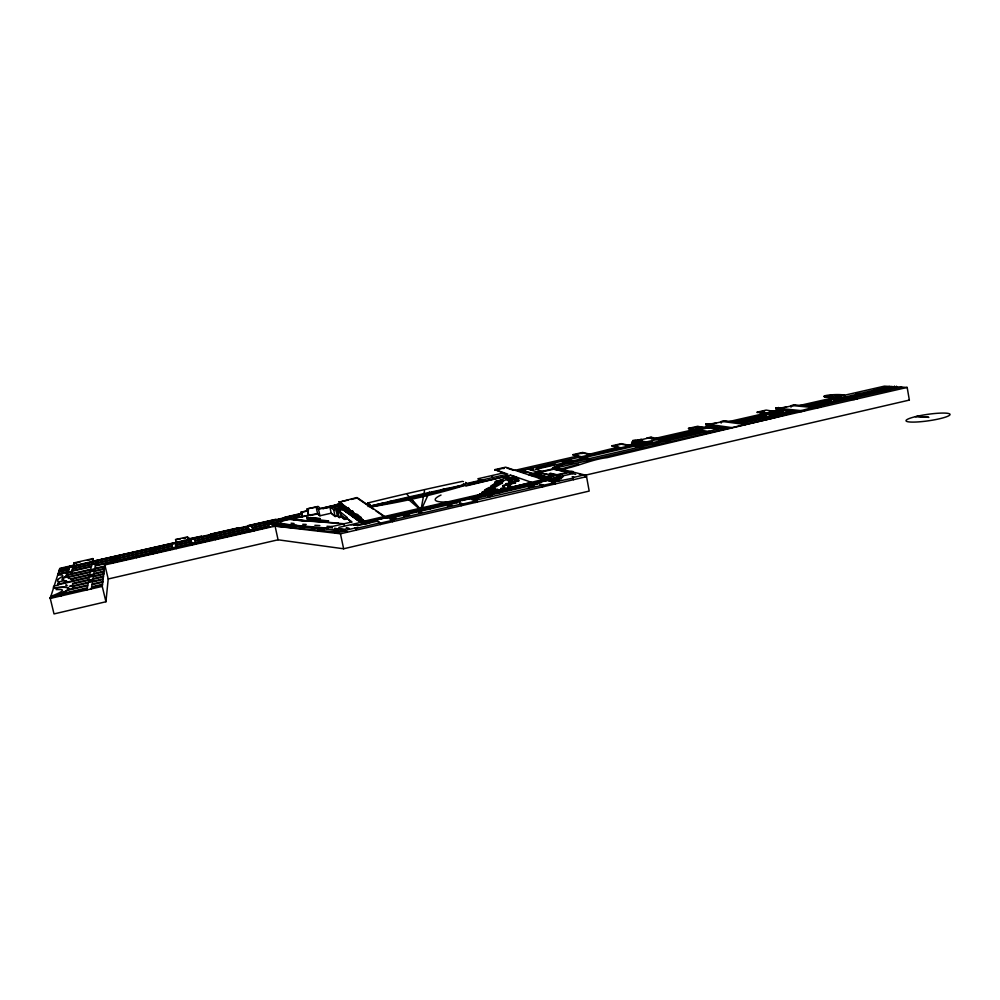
<?xml version="1.0" encoding="UTF-8"?>
<svg xmlns="http://www.w3.org/2000/svg" width="1000" height="1000" viewBox="0 0 1000 1000"><rect width="100%" height="100%" fill="white"/><g stroke="black" fill="none" stroke-linecap="round" stroke-linejoin="round"><path stroke-width="1.5" d="M68.85 571.95L72.438 572.575L72.688 573.65L71.85 572.725A30.475 4.225 -13.6 0 0 68.162 572.112M116.45 562.288L116.538 561.087M116.575 560.562L116.85 556.487M112.888 563.1L113.188 559.612M113.238 559.087L113.387 557.263M50.237 598.325L50.038 597.513L54.013 613.925L105.938 601.75L108.212 578.975L104.85 564.938L275.075 526.1L335.125 531.85L345.075 529.55L346.95 532.288L346.475 530.037L355.387 527.975L355.863 530.225M105.938 601.75L102.25 586.388L104.85 564.938M67.075 582.112L67.1 581.962A36.575 5.225 -13.8 0 0 66.762 581.25A34.688 4.95 -13.8 0 0 65.688 580.788A15.175 2.175 -13.7 0 0 64.912 580.675L62.975 579.938A35.562 5.088 -13.4 0 1 62.875 578.725L63.012 578.538M66.475 582.25L66.487 582.1A35.938 5.138 -13.8 0 0 66.15 581.413A34.013 4.862 -13.8 0 0 65.113 580.95L62.375 580.087A36.15 5.162 -13.4 0 1 62.275 578.862L65.35 576.688M95.612 563.612L95.325 565.4L268.837 525.875L266.325 522.537M91.737 563.987L95.7 563.075L96.013 561.213M92.212 581.362L92.537 579.412M93.1 576.087L93.413 574.225M93.975 570.862L94.262 569.075M91.275 588.925L91.5 587.5L102.425 584.975M92.525 581.337L92.863 579.288M93.413 576.062L93.725 574.15M94.275 570.837L94.575 568.962M90.237 581.812L90.575 579.862M91.175 576.538L91.5 574.663M92.088 571.3L92.4 569.513M89.688 576.875L90.025 575M90.638 571.625L90.95 569.837M73.213 566.225L74.088 562.85L92.963 558.575L92.675 561.475L176.225 542.5L175.562 539.587L187.488 536.888L188.188 539.3L201.375 536.475M90.325 571.737L90.662 569.862M87.013 589.913L87.263 588.475L61.562 594.425L61.363 593.625M88.713 582.163L88.763 580.225M89.375 577L89.725 575.025M92.963 558.575L91.587 566.25L72.05 570.7L72.525 568.862L172.138 546.2L172.463 547.825M421.125 508.963L424.513 490.65M72.138 586.038L72.8 583.312L88.875 579.612L89.237 577.6L57.575 584.875M72.325 569.663L72.525 568.862M73.162 566.4L72.663 568.312L91.713 563.987M73.587 565.8L74.088 562.85M58.825 571.462L69.125 569.125L69.963 566.05M61.95 593.038L61.15 595.9L60.95 595.1L50 597.638M58.212 584.725L59.1 581.812M66.838 590.462L67.487 589.963A28.575 4.213 -13.8 0 0 68.025 588.088L66.463 587.55A34.337 5.062 -13.9 0 0 56.688 587.762L56.125 589.587L61.025 589.525A20.375 3.013 -13.8 0 1 61.662 591.388L59.363 592.737A44.288 6.463 -13.9 0 1 50.85 596.4M73.463 565.25L59.825 568.35L50.2 598.438L102.25 586.388M407.3 498.425L419.3 508.85M421.512 509.1L429.387 492.075M73.1 588.438L73.425 587.8A30.45 4.5 -13.8 0 0 73.138 586.737L70.6 586.025M58.012 579.45L57.538 580.962L58.925 581.85M75.575 563.5L76.463 563.138M832.875 396.775L831.45 396.95M831.575 395.5L832.525 395.238M58.012 579.45L60.637 577.487A17.9 2.487 -13.6 0 0 62.888 576.075L62.237 574.975L57.688 575.013M72.425 588.6L72.463 588.562A33.312 4.913 -13.8 0 0 72.513 586.912M72.15 573.55L68.275 574.438A37.513 5.188 -13.7 0 1 67.9 575.05L64.088 577.225M65.825 591.05L68.6 589.375A29.25 4.312 -13.8 0 0 68.662 587.925L67.062 587.375A35 5.162 -13.9 0 0 57.112 587.587L53.55 587.962L53.562 586.55L53.75 587.325M696.137 427.5L697.55 427.188M65.8 576.263L67.65 574.663L65.95 573.688L67.975 573.962A21.525 2.988 -13.6 0 1 68.275 574.412M582.25 453.512L581.5 453.488M490.675 491.95L494.812 490.775L495.637 489.475M487.537 492.675L491.875 490.163L489.487 490.45L489.825 492.15L490.675 491.65L488.3 491.95L487.975 490.262L489.9 489.15L485.163 489.738L485.487 491.425L489.038 490.975M489.487 490.45L490.35 489.963L487.975 490.262M514.012 476.262L508.675 478.312M492.663 487.287L496.488 485.075L494.175 485.375L494.487 487.013M484.85 493.663L482.488 493.963L482.15 492.275L487.762 489.05M494.175 485.375L496.125 484.25L496.45 485.887M477.987 495.213L480.538 493.75M479.15 494.812L484.212 491.887M491.438 487.725L493.1 486.775L490.788 487.062L493.55 485.475L491.25 485.775L491.562 487.4M491.25 485.775L495.637 483.25L495.325 481.637L496.8 480.8L502.887 480.025M494.137 486.175L493.812 484.538L497.262 482.562L494.975 482.85L495.288 484.487M485.163 489.738L488.938 487.575L493.65 486.987L498.875 483.963L496.538 484.263L500.45 482.013L498.125 482.312L498.45 483.95M498.125 482.312L499.837 481.325L497.525 481.625L497.837 483.263M510.513 475.213L497.525 481.625M494.975 482.85L497.612 481.35L495.325 481.637M504.05 468.525L503.363 468.475M66.938 590.675L65.237 591.337A54.85 7.963 -13.9 0 1 62.225 592.75M51.788 597.525L52.725 597.062M65.8 591.263L65.825 591.25A55.475 8.062 -13.9 0 1 62.737 592.688L61.55 593.038A55.138 8.012 -13.9 0 1 60.175 593.638M53.15 596.663L54.162 596.2M53.7 596.587L54.7 596.125M62.062 592.987L61.375 593.288A55.7 8.088 -13.9 0 1 60.675 593.587M891.35 386.55L770.95 418.663L607.1 457.65C590.638 459.487 575.962 467.463 559.7 469.613M334.913 505.675L341.725 503.2M184.812 538.525L183.938 538.513M697.463 427.3L696.375 427.512M556.375 479.762L550.65 481.213M322.275 508.5L341.125 503.363L328.162 507.413M335.037 506.362L340.925 504.712M337.587 523.337L338.387 523.125L294.037 519.75M559.75 469.325L578.763 464.275M543.837 479.25L487.65 493.225M552.612 480.75L557.962 479.263A16.962 2.587 -10.6 0 0 562.525 476M369.85 506.325L379.963 503.837A626.638 140.375 -10.7 0 1 407.788 497.212L464.212 484.75L454.963 487.262M370.887 506.637L377.775 504.938M284.262 518.188L278.325 519.587M360.288 522.013L360.012 520.7L343.462 508.875L343.2 507.663L345.913 507.038L347.262 509.1M108.212 578.975L278.075 539.8L343.638 548.787L589.188 491.075L586.325 475.363L557.825 468.25L543.15 471.613M345.363 530.887L335.412 533.2L335.125 531.85M396.275 518.312L392.912 519.038L393.862 519.675L460.9 504.137L461.213 505.763M475.7 500.163L541.925 485.35L542.225 486.95M553.475 482.137L573.175 478.1M584.725 475.337L909.388 400.075M584.625 475.75L586.325 475.363M278.075 539.8L275.075 526.1L340.462 533.787L586.562 476.662M103.475 576.263L92.963 578.675L93.287 576.663L103.713 574.275M506.312 485.363L506 483.688L509.675 483.575L510 485.262L507.537 485.825M516.388 481.375L518.812 480.812L518.5 479.15L514.837 479.275L515.163 480.938L516.388 481.375L516.062 479.712L514.837 479.275M540.712 476.538L541.763 475.538L540.712 476.538L544.775 477.85L546.688 477.413L546.55 476.675L536.013 473.3M72.65 583.938L103.4 576.862M360.325 519.113L361.475 518.85L361.2 517.562L360.05 517.825L360.325 519.113L364.363 522.288L387.163 517.013M538.562 478.062L538.325 476.812L539.412 476.562L538.387 477.088L533.288 475.412L539.462 476.838M547.938 474.525L551.688 473.663M349.738 520.513L351.413 522.025M359.475 518.25L358.2 518.538L355.487 516.438M506 483.688L509.675 483.575M511.9 483.325L515.5 482.9L515.175 481.225L510.138 481.975L511.138 483.9L515.5 482.9M502.863 485.538L503.862 487.488L502.863 485.538L507.262 484.525L508.263 486.475L507.212 484.137M503.537 485.788L507.95 484.775M549.913 474.975L553.675 474.1M71.525 586.175L103.162 578.888M532.663 476.112L532.425 474.875L534.288 474.45L544.637 477.125L546.55 476.675M346.775 518.288L351.763 521.987L317.712 529.837L318 531.15M572.1 471.238L546.112 477.225L552.425 479.113L362.587 522.987L343.188 508.938M72.7 586.512L88.275 582.913L87.9 585.025L68.463 589.513M103.088 579.5L92.413 581.962L92.075 584.062L102.825 581.575M361.812 520.037L359.775 520.513L362.837 522.888M363.212 521.337L362.938 520.025L358.85 520.975L342.375 509.125M538.325 476.812L543.3 478.438L547.112 477.55M548.212 477.3L573.162 471.55L573.4 472.812M545.562 478.35L549.987 479.387L545.013 478.475L549.425 480.312L544.55 479.025L548.7 480.387M557.888 476.188L560.062 475.975L560.288 477.225L558.638 477.612L557.888 476.188L560.062 475.975M364.375 521.062L362.625 521.462L362.35 520.163M339 502.15L356.987 497.537L384.65 516.438L531.85 482.45L510.85 475.163L465.875 485.45L463.162 484.3L465.975 485.988L508.2 475.775M547.4 480.363L543.538 479.7L543.3 478.438M330.562 529.35L337.312 530.013L338.775 532.413M338.775 527.45L360.675 522.4M67.425 590.363L87.775 585.662L87.387 587.825L61.75 593.763L61.55 592.962M102.75 582.212L91.962 584.7L91.613 586.85L102.5 584.325M551.737 478.438L572.663 473.65M388.35 516.45L402.212 513.488M416.55 510.475L412.6 511.2M427.688 508.725L427.425 507.413L442.287 503.988M452.688 501.587L456.05 500.8L462.7 504.025L462.962 505.35M468.575 499.263L468.325 497.975L481.5 494.925M493.275 492.512L495.412 491.712M520.712 485.863L507.725 488.862L508.738 489.263M532.388 483.512L534.425 482.7M558.675 478.35L556.487 478.562L556.263 477.312L558.438 477.088L558.675 478.35L558.413 476.362M386.887 516.838L387.575 516.675M413.65 511.138L412.537 511.163M415.95 510.125L415.5 510.412M453.263 501.5L456.112 500.838L456.375 502.137M468.4 498L469.312 497.975M495.938 491.637L493.787 492.137L494.538 492.45M507.8 488.9L510.887 488.363M534.95 482.625L532.825 483.113L533.663 483.4M558.112 477.45L560.288 477.225M395.238 515.2L390.913 516.4M412.775 511.05L401.925 513.312M416.425 510.4L427.987 507.725L417.962 510.5M442.35 504.275L453.025 501.75M484.487 494.538L492.125 492.713M497.2 491.737L508.425 489.137M515.938 487.3L511.9 488.425M523.65 485.487L530.862 483.825M536.013 482.612L549.987 479.387M554.562 478.475L552.9 478.862L553.138 480.125L554.8 479.738L554.562 478.475L552.388 478.688L553.138 480.125M507.113 489.888L497.137 492.1M462.025 500.575L468.85 499M501.275 491.5L506.875 490.2M390.125 517.425L429.25 508.425L430.138 508.913M432.2 507.688L438.212 506.3M472.025 498.488L481.163 496.425M483.963 495.725L520.112 487.413M528.737 485.363L533.212 484.338M552.625 479.95L554.8 479.738M369.6 522.925L377.375 521.175M391.012 518.013L457.337 502.663L455.213 501.625M473.162 499L537.537 484.113L535.1 483.263M354.75 528.188L358.025 527.175M403.537 516.575L409.812 515.175M418.85 513.075L421.863 512.375M447.45 506.45L452.125 505.312M475.65 499.862L478.663 499.162M487.962 497.062L492.225 496.025M528.413 487.638L534.438 486.25M553.413 481.85L561.138 480.112M521.375 470.712L522.925 470.363L523.15 471.562C520.712 473.587 520.812 468.612 521.6 471.912M72.737 573.413L90.75 569.3L91.188 566.862L57.862 574.462M104.7 566.112L94.838 568.362L95.237 565.938L269.188 526.337M463.162 484.3L507.812 474.113L494.875 469.625L504.137 473.325M519.738 471.3L521.287 470.95L521.062 469.75L519.513 470.112L519.738 471.3L521.737 471.087L521.062 469.75M845.1 397.088L840.65 398.1L889.6 386.45M522.35 471.025L524.362 470.825L524.587 472.025L523.025 472.388L522.35 471.025L523.9 470.675L524.462 472.85L526.025 472.5L525.8 471.287L523.775 471.5L524.462 472.85M336.413 511.562L338.3 513.112L340.55 512.587L341.5 517.062L344.425 519.487M67.9 575.05L104.637 566.663M368.025 506.525L384.775 502.7M387.812 502.013L393.913 500.613M441.112 489.837L447.212 488.45M469 483.525L480.462 480.913M484.787 479.925L481.887 480.575L478.263 478.675L478.462 479.725L480.825 480.65M523.775 471.5L525.337 471.138M530.438 469.888L533.688 469.188M536.362 468.537L555.6 464.188M567.413 461.488L571.812 460.475M580.612 458.462L581.625 458.237M584.575 457.525L634.012 446.262M636.888 445.562L646.875 443.325M649.75 442.625L652.525 442.038M663.413 439.513L699.925 431.2M712.375 428.325L717.675 427.15M737.9 422.488L766.338 415.988M774.825 414.05L783.5 412.113M786.237 411.45L789.212 410.8M809.025 406.238L831.4 401.125M833.925 400.588L841.213 398.925M845.288 397.95L871.038 392.113M881.15 389.762L888.675 388.075M356.025 515.825L355.763 514.55L351.825 511.55L352.088 512.8L353.2 512.55L352.325 510.838L347.312 510.85L347.575 512.087M522.575 472.238L524.587 472.025M535.462 469.363L565.6 462.525M568.575 461.8L582.913 458.562M638.413 445.875L648.425 443.625M651.3 442.925L662.15 440.487M665 439.8L701.612 431.463M714.087 428.575L720.713 427.1M739.688 422.725L774 414.925M776.712 414.263L792.562 410.675L801.75 411.6M811 406.425L844.725 398.75M847.35 398.113L880.725 390.525M883.3 389.888L896.775 386.85M352.938 511.3L350.988 511.75L352.4 513.875M63.087 577.975L104.412 568.525M62.413 578.675L63.175 578.5M69.212 577.125L90.2 572.325L89.812 574.438L70.475 578.875L72.075 579.175A42.275 6.037 -13.8 0 1 73.463 580.65M104.35 569.087L94.15 571.413L93.812 573.525L104.087 571.163M337.35 515.988L335.938 509.338L331.7 505.9L320.425 508.45L318.075 506.4L307.15 508.875L316.188 507.15L318.512 509.212L329.812 506.65L331.2 513.175L335.112 516.5L337.35 515.988L339.237 517.575L341.5 517.062M352.137 512.625L350.175 513.075L350.438 514.325L352.025 515.562L351.763 514.3L353.738 513.85L355.175 516.013M638.962 447.275L561.775 464.9A13.713 1.988 -10.5 0 0 552.487 468.325L552.762 468.888M641.862 446.575L651.95 444.3M654.837 443.6L665.75 441.15M668.625 440.45L705.462 432.062M708.275 431.375L724.663 427.663M743.75 423.25L778.263 415.387M780.987 414.725L796.938 411.112M815.487 406.838L849.4 399.113M852.038 398.462L885.6 390.825M888.188 390.2L901.737 387.137M506.325 478.113L509.9 477.987L510.225 479.625L507.825 480.175L506.637 479.75L506.325 478.113L509.9 477.987M561.35 461.35L569.925 463.7L573.025 463L564.375 460.662M640.387 447.575L643.4 446.875L633.513 444.888M63.7 580.75L58.475 581.95L57.45 585.262L54.175 586.025M511.575 478.038L515.85 477.05L516.838 478.938L508.237 479.862L508.55 481.525L512.175 481.4L511.575 478.038L516.525 477.287M909.35 400.075L907.175 387.438L556.4 467.837L565.075 470.375M71.875 579.113L104.025 571.75M532.737 473.488L540.7 471.662M541.925 471.375L556.825 467.962M354.913 514.75L356.887 514.288L357.8 516.05M357.537 514.775L355.55 515.237L356.737 516.15L354.738 516.613L343.2 507.663M508.237 479.862L516.163 478.7M552.812 475.637L539.212 472.525L528.938 474.875L532.587 475.763L534.462 475.337L534.15 473.725L541.763 475.538M58.4 584.1L103.787 573.688M357.1 515.575L358.237 515.312L361.2 517.562M532.425 474.875L539.412 476.562M516.062 479.712L518.5 479.15M515.163 480.938L518.812 480.812M510.138 481.975L515.175 481.225M362.738 521.525L384.65 516.438M369.65 522.962L367.738 523.35A14.25 2.225 -11.8 0 1 355.062 525.025L350.775 524.688M180.162 539.1L175.562 539.587M183.137 538.425L186.112 537.75M74.225 563.387L80.025 562.075M87.287 560.438L93.1 559.113M351.75 521.987L347.5 518.862L345.213 519.388L341.388 516.525L339.125 517.038L337.262 515.625L335.025 516.138L331.2 513.188L319.913 515.763L317.562 513.612L301.913 516.512L300.988 512.212L308.45 510.513M189.15 539.65L187.488 536.888M300.988 512.212L307.613 511.037M343.612 506.35C344.963 503.875 339.712 507.312 340.225 504.338C342.45 502.262 342.525 507.275 341.825 503.975M189.412 539.587L189.237 538.775L201.562 536.15L201.762 536.888M210.8 535.862L210.413 534.15L238.938 527.675L239.213 528.462M301.8 513.237L284.45 517.35L284.762 518.375M323.025 508.587L328.975 507.2M333.325 506.3L342.337 504.038L342.85 505.75L341.238 506.112L340.988 504.925L342.713 504.55L343.088 505.938M323.288 508.575L329.025 507.275M332.225 506.65L342.663 504.288M494.875 469.625L505.637 467.188L546.062 480.538M69.837 566.487L73.35 565.688M92.463 561.35L301.688 513.85M331.838 507.025L340.25 505.112M294.713 515.562L295.438 517.987L294.713 515.562L302.087 513.888M340.988 504.925L342.837 504.75M494.975 470.138L504.387 468M69.7 567.025L301.45 514.362M331.887 507.488L339.475 505.763L346.213 511.025L345.962 509.8L348.95 509.3L348.1 507.625L346.188 508.062L345.1 507.238M69.65 567.2L299.65 514.85M331.625 507.587L339.237 505.85L348.075 512.762M59.275 570.062L69.5 567.737M345.425 507.738C345.575 505.363 338.6 507.038 343.612 505.337M835.788 397.225L835.863 397.725C807.725 396.763 837.625 393.113 844.587 395.225L844.663 395.725M342.525 506.112L344.137 505.737L344.637 507.125C342.4 509.225 342.312 504.162 343.025 507.5M342.775 506.3L344.387 505.925M824.287 396.838L832.962 394.875M632.987 442.113L632.725 440.588L635.612 439.925L658.825 444.363M706.112 425.462L705.863 423.963L712.575 423.862L725.612 420.887M764.737 413.45L757.237 412.125L766.162 410.1L775.263 411.55L769.25 410.913M775.987 409.562L775.75 408.075L782.8 407.875L795.487 404.988M95.7 563.075L172.05 545.712L171.7 544.025M299.275 516.788L251.95 527.55L250.963 526.025M334.725 508.725L340.262 507.463M576.975 456.1L573.05 454.625L582.65 452.438L591.213 454.5M616.9 447.4L611.775 445.812L621.237 443.663L642.738 448.05M695 429.85L688.5 428.363L697.7 426.275L704.287 427.725M757.312 412.625L764.75 410.938M343.55 507.912L343.3 506.7L345.175 506.525M58.65 572.025L68.975 569.675L68.475 571.512L58.05 573.888M301.913 516.512L252.237 527.975L254.137 530.887M333.812 509.425L340.737 507.837M637.263 440.25L641.125 439.363L642.225 441.05M573.138 455.138L582.75 452.95L588.7 454.387L618.075 447.15M615.925 445.4L621.337 444.162L627.75 445.487L637.45 442.738M632.725 444.812L632.288 441.725L635.2 441.062M638.1 440.4L651.488 437.362L651.75 438.888M688.587 428.862L692.525 427.975M695.15 427.375L697.775 426.775M271.15 523.987L275.487 523M308.6 515.612L295.287 518.088M329.812 506.65L333.7 509.85L335.938 509.338M721.162 423.125L720.913 421.625L724.65 420.763L748.337 423.85M781.762 407.775L786.462 407.038M791.025 407.212L790.788 405.712L794.425 404.888L820.537 407.3M707.175 426.662L706.925 425.15L709.75 424.5L710 426.025M777.675 412.15L777.3 409.125L780.05 408.5L780.3 410M310.325 515.513L317.613 513.862L319.913 515.763L318.512 509.212M274.262 524.575L276.825 523.987L274.288 524.625M336.788 510.4L343.462 508.875M632.45 443.288L635.037 442.7M776.637 412.038L776.4 410.538L778.85 409.988M272.512 525.538L273.637 525.325M338.325 510.55L342.863 509.513L361.85 523.312L553.513 479L539.425 475.262M348.688 508.075L346.775 508.512L347.875 509.363M478.263 478.675L504.038 472.8M515.037 470.288L578.162 455.9M656.075 438.188L710.85 425.7M729.663 421.413L781.65 409.562M799.95 405.4L884.388 386.15L893.238 386.65M136.512 557.087L152.9 553.35M156.4 552.562L172.675 548.85L156.4 552.6M215.238 539.138L231.175 535.513M234.575 534.738L250.413 531.125L234.6 534.775M269.513 526.763L253.787 530.35L269.538 526.8M272.875 526L276.275 525.237A4.537 0.65 -12.3 0 1 280.075 524.75L323.675 528.462L323.963 529.775M136.512 557.137L152.9 553.4M215.25 539.188L231.188 535.55M272.887 526.05L278.475 524.9M696.325 429.55L698.975 428.938M769.237 412.925L766.137 413.1M519.513 470.112L521.512 469.9M517.888 471.225L643.35 442.638M646.2 441.95L656.938 439.538M659.775 438.85L696.062 430.613M698.85 429.938L715 426.287M733.812 421.962L767.825 414.237M770.512 413.587L786.237 410.037M804.525 405.825L837.975 398.225M342.013 501.463L348.05 500.1M351.062 499.425L357.1 498.05L373.45 509.25M431.287 492.438L433.65 491.912M280.925 523.938A8.2 1.188 -12.3 0 0 277.113 524.525L272.562 525.675L273.275 526.512L269.613 521.788M441.3 490.225L446.825 489.012M448.325 488.7L451.35 488.05M491.65 476.5L492.55 476.388M760.525 412.362L759.438 412.463L760.438 412.188M276.663 524.763L277.1 524.675A7.912 1.037 -12.3 0 1 280.775 524.075L327.587 528.15L331.512 526.663M370.238 506.587L464.812 485L428.25 494.338L370.35 507.137M276.637 524.663L277.075 524.575A7.912 1.137 -12.3 0 1 280.763 524L281.45 523.888M276.712 525.237L278.062 524.963M277.55 525.087L278.863 524.85M279.812 523.5L281.988 523.175M770.037 411.5L770.763 411.488M506.175 479.75L501.138 481.625L503.45 481.325L500.112 483.25L502.45 482.95L495.062 487.238L488.375 488.95L493.113 488.363L491.312 489.4L495.112 489.363A4.562 0.7 -10.9 0 0 497.65 489.15M493.812 484.538L496.125 484.25M482.15 492.275L486.887 491.688L485.062 492.738L487.438 492.45L485.525 493.562L487.912 493.263M278.325 524.925L279.212 524.812M53.513 588.1L56.688 587.762M278.688 524.888L337.025 530.087L338.475 532.487M193.938 538.888L59.638 568.913L59.913 569.725M279.025 524.888L286.413 525.462M281.25 523.962L282.488 523.837M279.325 524.862L286.15 525.538M449.487 502.125L442.238 502.013A44.9 6.8 -11 0 1 441.025 495.05M282.275 523.913L296.913 525.413M353.762 525.062L354.825 525.1A14.55 2.263 -11.8 0 0 367.762 523.4M895.662 386.788L907.175 387.438M876.363 389.462L890.35 390.325L887.613 390.95L873.675 390.087M858.6 393.525L863.275 393.837M855.888 394.137L860.55 394.462M834.425 394.975L841.737 395.513M824.212 396.35L857.312 398.875M833.075 397.85L841.025 398.462M844.6 398.738L854.538 399.513M294.212 520.025L344.025 523.725M291.062 523.212L294.088 523.462M302.762 524.312L306.2 524.438M314.862 525.3L319.825 525.55M326.962 526.287L332 526.538L332.287 527.85M822.738 401.7L827.225 402.075M819.987 402.337L824.463 402.713M917.212 416.262L928.85 417.337L915.387 416.688M792.763 405.613L817.712 407.95M790.788 405.712L791.85 405.812M69.262 586.138L71.4 586.45M775.75 408.075L804.587 410.95M317.562 518.612L307.013 517.85L319.6 519.113M777.3 409.125L790.638 410.475M311.125 519.712L307.45 519.625L310.363 519.925M288.375 519.263L306.15 521.125M776.4 410.538L777.438 410.65M306.312 520.85L289.387 519.075L288.137 517.587M346.488 528.125L349.375 528.438M345.988 528.237L348.862 528.562M757.237 412.125L782.887 414.938L780.037 415.588L773.875 414.913M763.35 413.738L770.612 414.55M70.7 579.15L71.475 579.338A40.7 5.812 -13.8 0 1 72.013 579.538M345.075 529.55L334.387 528.462L344.762 529.625L345.037 530.962M301.262 526.013L306.163 526.462M311.65 528.475L314.65 528.812M752.337 417.775L756.425 418.263M749.513 418.413L753.587 418.9M722.8 421.538L745.438 424.513M720.913 421.625L721.862 421.75M716.338 423L711.637 423.725L711.888 425.238M705.863 423.963L731.938 427.612M706.925 425.15L717.575 426.65M720.6 427.088L729.013 428.275M708.3 427.812L718.012 429.15M699.087 426.962L702.987 427.537M688.5 428.363L709.987 431.637L707.05 432.3L692.038 429.988M648.6 438.013L667.25 441.425L670.225 440.737L650.638 437.2L646.787 438.075L647.638 438.237M632.725 440.588L655.812 445.05M632.288 441.725L640.4 443.312M635.138 443.775L631.625 443.125L631.9 444.65M611.775 445.812L620.825 447.738M553.95 469.137L568.1 472.163M553.688 469.2L567.825 472.225M550.062 473.175L556.962 474.725M538.95 472.587L552.625 475.725M541.888 476.1L546.375 477.163M532.625 474.038L535.087 474.613M573.05 454.625L590.475 459L587.4 459.7L578.5 457.438M547.888 464.425L550.737 465.25M579.4 474.237L583.312 475.375M568.888 472.537L575.712 474.4M572.15 476.688L573.85 477.2M537.087 469.725L542.188 471.312M530.788 468.325L533.538 469.175M527.725 469.025L538.263 472.225M546.925 477.038L553.15 479.038M546.413 477.713L545.975 476.5M522.25 470.238L533.675 473.787M522.875 470.863L532.888 473.975M523.15 471.562L522.475 470.213M553.787 481.812L555.112 482.25M547.888 480.3L554.975 482.625L541.975 485.637L540.275 484.938M547.612 480.375L554.688 482.7L554.938 484M507.075 468.137L513.8 470.375M540.462 484.85L541.925 485.35M536 483.738L537.175 484.137M509.025 479.2L510.225 479.625M510.962 480.962L512.175 481.4M510 485.262L508.775 484.8L508.45 483.125M510.6 488.25L511.388 488.55M508.45 488.75L509.237 489.05M510.012 489.75L511.112 490.175M497.5 491.85L496.525 491.45L496.775 492.75M498.738 492.35L499.812 492.788M553.038 468.837L552.75 468.288A13.45 1.95 -10.5 0 1 561.875 464.925M476 499.837L477.1 500.325M472.375 498.45L473.375 498.913M471.087 498.062L476.95 500.725L460.962 504.438L459.487 503.663M468.325 497.975L475.213 501.125L475.475 502.45M455.45 500.988L456.138 501.325M460.9 504.137L459.775 503.85M456.025 502.238L456.987 502.7M430.375 506.788L427.488 507.45L427.938 508.862M427.425 507.413L428.237 507.863M427.912 508.462L427.738 507.587M417.638 511.112L418.488 511.613M393.263 519L394.1 519.575M390.475 517.4L391.25 517.913M389.412 516.938L393.925 519.975L380.138 523.175L375.85 520.075M69.388 578.538L69.138 578.362A29.275 4.188 -13.4 0 1 69.025 577.375L69.45 576.85L68.425 577.513A29.887 4.275 -13.4 0 0 68.525 578.513M375.962 510.975L383.512 516.15M342.638 509.062L362.1 523.2M376.15 520.013L380.438 523.1L380.712 524.45M338.888 501.637L358.5 516.587L358.237 515.312M360.7 518.263L366.6 522.75M351.213 511.087L347.6 508.325L347.85 509.55M356.4 515.037L362.938 520.025M365.525 522.737L362.537 521.038L364.2 522.312M364.938 522.513L361.863 520.737L364.45 522.725M344.637 507.125L344.137 505.737M352.088 512.8L354.05 514.312M340.225 504.338L340.725 505.712M360.525 520.337L361.05 521.838M341.238 506.112L341.225 505.112M353.025 516.337L358.025 520.25M338.787 506.037L347.438 512.812M338.562 506.125L345.275 511.4M334.025 507.312L340.55 512.587M341.025 514.825L344.925 518.013L347.212 517.487L336.35 508.725L336.812 510.887M355.037 527.863L355.763 528.462M354.688 527.888L355.513 528.575L380.075 522.875L380.412 524.513M301.5 513.8L284.925 517.513M408.988 496.712L419.387 508.188M407.225 494.575L419.275 508.025M284.875 518.325L286.15 519.775M275.75 519.6L248.1 525.875M276.137 520.337L275.825 519.3L247.675 525.688L247.963 526.475M269.163 526.3L269.9 527.288M247.65 526.775L248.625 528.3L194.788 540.55L194.25 538.9M249.825 530.2L248.9 528.737L194.938 541.013L195.438 542.587M250.113 530.65L250.75 531.65M238.812 527.987L210.787 534.338M232.188 530.288L234.075 533.787M234.312 534.25L234.875 535.275M228.863 531.05L229.675 532.612M229.9 533.062L231.45 536.05M213.287 534.587L213.962 536.188M214.163 536.638L215.475 539.7M209.938 535.337L211.412 538.95M211.6 539.425L212.037 540.487M195.588 543.075L195.938 544.15M190.888 539.675L191.388 541.325L175.463 544.938L175.1 543.25M192.475 544.95L191.525 541.788L175.575 545.425L176.275 548.638M464.562 485.387L464.688 485.5A881.55 763.775 52 0 1 371.512 506.788M463.45 481.6L463.338 481.613M189.725 538.7L188.65 537.825M301.25 512.475L302.175 516.788M323.363 528.538L323.65 529.85M316.188 507.15L317.562 513.612M307.425 509.137L308.812 515.6M307.15 508.875L308.538 515.337M333.7 509.85L335.112 516.5M327.163 527.663L327.438 528.975M348.1 507.625L348.35 508.85M344.925 506.337L345.175 507.537M343.55 506.9L343.8 508.1M342 505.7L342.25 506.9M343.862 523.812L344.137 525.125M338.3 513.112L339.237 517.575M340.462 533.787L343.638 548.787M361.775 520.3L362.038 521.6M359.725 520.763L360 522.075M356.887 514.288L357.15 515.562M354.738 516.613L355.012 517.888M353.738 513.85L354 515.112M352.325 510.838L352.587 512.075M352.038 514.237L352.312 515.5M393.862 519.675L394.2 521.312M392.413 521.737L392.137 520.388L386.838 516.8L387.163 518.15M413.05 510.788L413.312 512.1M172.562 548.325L172.787 549.438M456.388 500.975L456.562 501.838M476.887 500.425L477.2 502.05M497.05 491.675L497.212 492.537M496.9 491.613L497.062 492.475M496.6 491.488L496.85 492.775M494.975 488.625L495.112 489.363M510.825 482.225L511.138 483.9M509.438 480.3L509.75 481.962M507.5 478.537L507.825 480.175M508.113 489.012L508.275 489.875M522.8 471.175L523.025 472.388M519.963 470.25L520.188 471.45M514.487 480.975L514.8 482.65M512.25 478.275L512.562 479.925M537.013 474L537.137 474.725M535.837 474.275L535.962 474.988M536.925 484.137L536.6 482.825L543.675 485.25L543.913 486.562M533.237 475.138L533.462 476.375M556.788 477.475L557.013 478.738M554.913 482.337L555.212 483.938M544.637 477.125L544.775 477.85M544.938 478.05L545.1 478.9M544.388 478.188L544.625 479.45M559.538 475.812L559.763 477.062M584.862 477.05L584.462 474.888L573.075 477.525L573.475 479.7M641.125 439.363L641.388 440.9M707.325 428.2L707.075 426.688L706.137 426.55L706.388 428.062M778.475 407.45L778.713 408.938M896.538 386.188L896.637 386.85M894.488 386.075L894.587 386.725M155.812 547.638L156.275 551.512M156.337 552.013L156.475 553.162M152.4 548.413L152.575 550.15M152.625 550.638L152.963 553.962M136.4 552.038L136.438 553.812M136.45 554.325L136.525 557.712M132.963 552.825L132.988 556.825M132.988 557.337L133 558.513M368.462 502.812A621.462 136.237 -10.8 0 1 462.587 481.35M384.038 503.413A626.575 140.738 -10.7 0 1 398.612 499.925M405.238 498.375A626.575 140.738 -10.7 0 1 407.9 497.75M55.775 595.65A58.163 9.062 -13.6 0 1 56.887 595.163M58.025 594.675A58.163 9.062 -13.6 0 1 59.212 594.188M55.263 595.7A58.812 9.162 -13.6 0 1 56.375 595.212M57.525 594.725A58.812 9.162 -13.6 0 1 58.725 594.237A55.138 8.012 -13.9 0 0 59.462 593.938M67.213 585.475A33.788 4.963 -13.4 0 1 66.463 584.987M66.35 585.525A34.388 5.05 -13.4 0 1 65.738 585M72.425 579.788A42.538 6.075 -13.8 0 1 72.838 580.788M502.663 487.925A6.863 1.05 -10.8 0 0 501.662 488.225A4.562 0.7 -10.9 0 1 500.65 488.525M503.775 487.638A6.863 1.05 -10.8 0 1 504.963 487.362M509.712 486.613A6.863 1.05 -10.8 0 1 512.875 486.825M279.95 523.4A12.337 1.775 -12.3 0 1 281.1 523.225A12.337 1.613 -12.3 0 0 279.975 523.55M562.238 476.05A16.675 2.537 -10.6 0 1 557.762 479.263M367.738 503.025L368.075 503.988L367.775 502.912M465.7 482.488L466.062 483.425L465.7 482.488M827.962 396.4L826.438 396.637L827.962 396.4M690.7 428.663L692.175 428.438L690.7 428.663M328.488 520.837L307.438 519.55L328.488 520.837M320.3 518.625L307.025 517.938L320.3 518.625M916.263 416.475L913.975 417.038A22.225 3.25 -8.2 0 0 918.662 421.875A22.225 3.25 -8.2 0 0 950.037 414.487A22.225 3.25 -8.2 0 0 918.75 415.913L916.263 416.475M468.963 498.263L456.75 501.538L468.963 498.263M132.988 557.888L116.487 561.65L132.988 557.938M211.8 539.925L195.75 543.587L211.825 539.963M369.738 504.275L369.95 505.337L369.738 504.275"/></g></svg>
